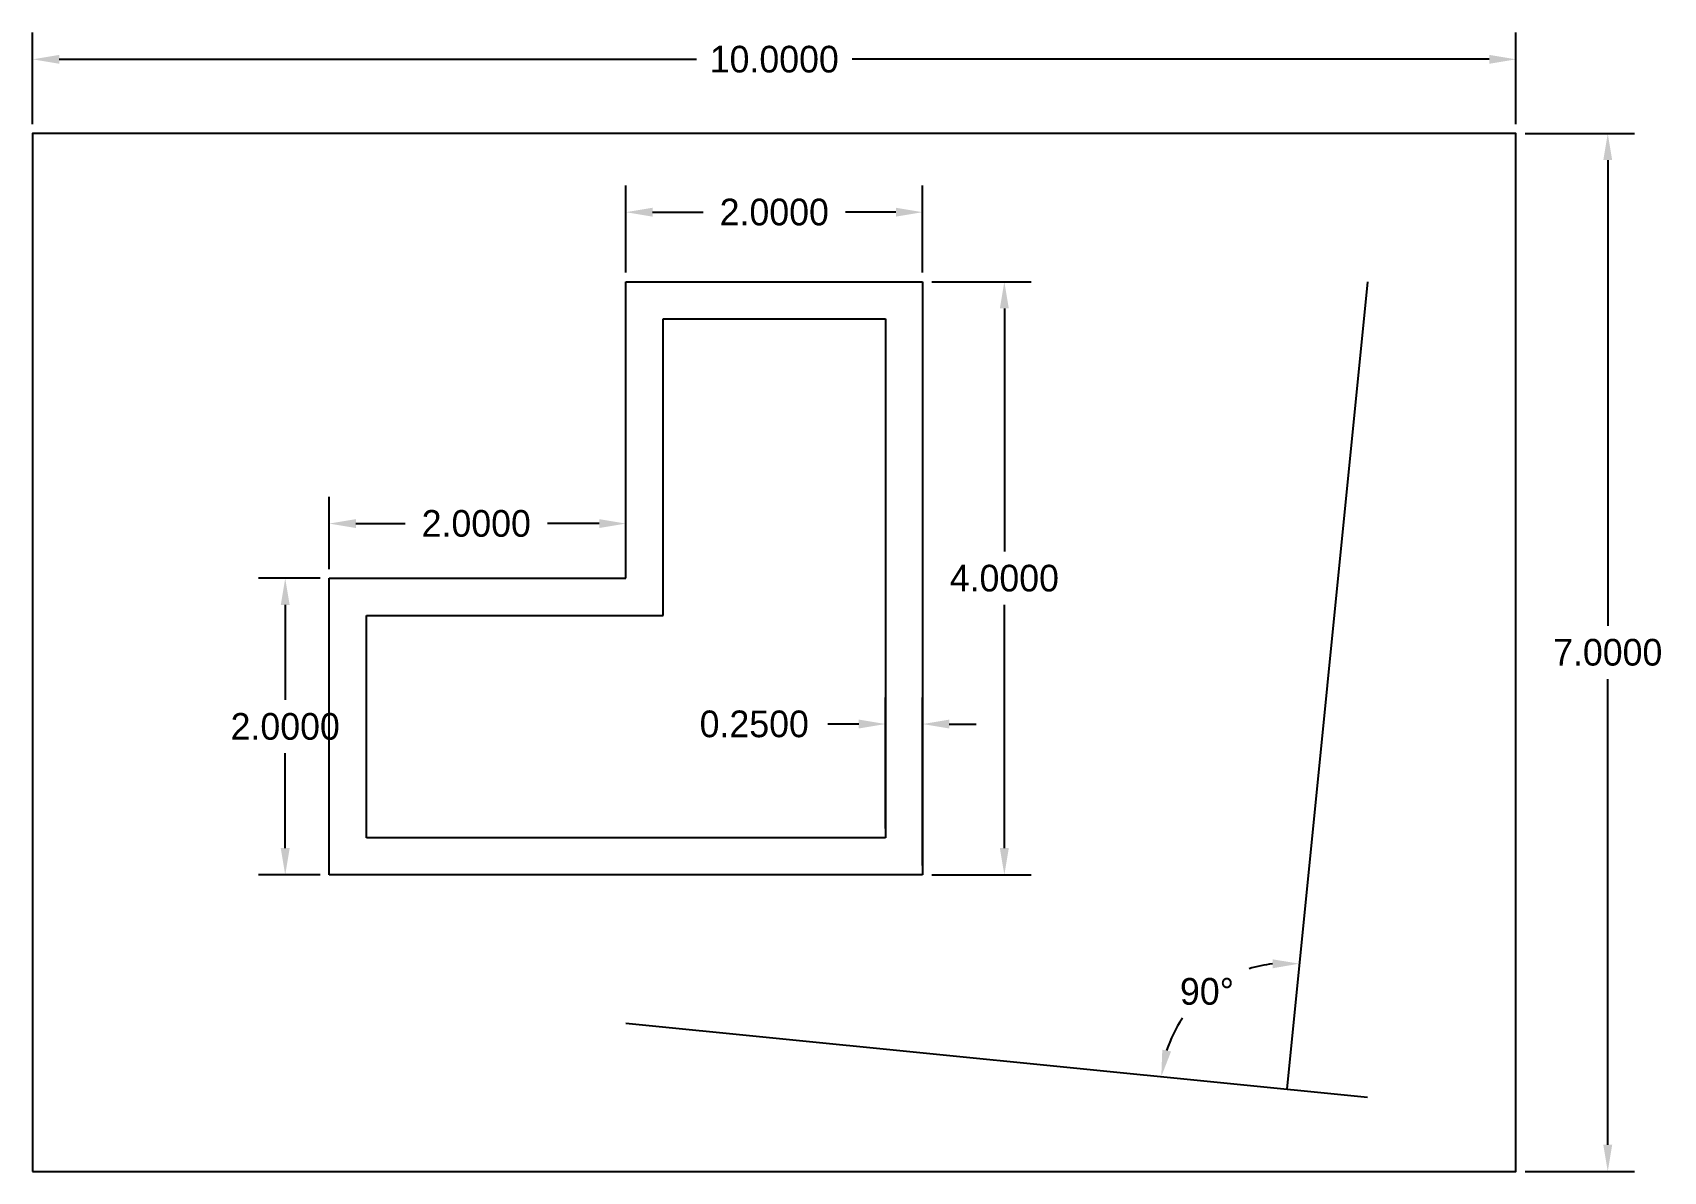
# Model space of a CAD drawing. Header units: inches. Extents: x 0 to 11, y 0 to 7.7.
import ezdxf

# ---------------------------------------------------------------- set-up
doc = ezdxf.new("R2010")
doc.units = ezdxf.units.IN
doc.header["$MEASUREMENT"] = 0
doc.dimstyles.get("Standard").update_dxf_attribs({"dimtxt": 0.18, "dimasz": 0.18, "dimexe": 0.18, "dimexo": 0.0625, "dimgap": 0.09, "dimtad": 0, "dimtih": 1, "dimtoh": 1, "dimdec": 4, "dimzin": 0, "dimdsep": 46, "dimtxsty": 'Standard', "dimcen": 0.09, "dimadec": 0, "dimazin": 0, "dimtfac": 1, "dimtdec": 4, "dimtofl": 0, "dimtmove": 0, "dimatfit": 3, "dimfxl": 1, "dimtolj": 1, "dimtzin": 0, "dimarcsym": 0})

# ---------------------------------------------------------------- blocks, each defined once
blk = doc.blocks.new('*D2')
at = {"color": 0, "lineweight": -2}
for p, q in [((1.938, 4), (1.523, 4)), ((1.703, 3.82), (1.703, 3.18)), ((1.703, 2.18), (1.703, 2.82)), ((1.938, 2), (1.523, 2))]:
    blk.add_line(p, q, dxfattribs=at)
at = {"color": 0}
for points in [[(1.673, 3.82), (1.733, 3.82), (1.703, 4)], [(1.673, 2.18), (1.733, 2.18), (1.703, 2)]]:
    blk.add_solid(points, dxfattribs=at)
at = {"layer": 'Defpoints', "color": 0}
for p in [(2, 4), (1.703, 2), (2, 2)]:
    blk.add_point(p, dxfattribs=at)
at = {"color": 0, "insert": (1.703, 3), "char_height": 0.18, "attachment_point": 5}
blk.add_mtext('\\A1;2.0000', dxfattribs=at)
blk = doc.blocks.new('*D3')
at = {"color": 0, "lineweight": -2}
for p, q in [((2, 4.062), (2, 4.549)), ((4, 4.062), (4, 4.549)), ((2.18, 4.369), (2.511, 4.369)), ((3.82, 4.369), (3.471, 4.369))]:
    blk.add_line(p, q, dxfattribs=at)
at = {"color": 0}
for points in [[(2.18, 4.399), (2.18, 4.339), (2, 4.369)], [(3.82, 4.399), (3.82, 4.339), (4, 4.369)]]:
    blk.add_solid(points, dxfattribs=at)
at = {"layer": 'Defpoints', "color": 0}
for p in [(4, 4.369), (2, 4), (4, 4)]:
    blk.add_point(p, dxfattribs=at)
at = {"color": 0, "insert": (2.991, 4.369), "char_height": 0.18, "attachment_point": 5}
blk.add_mtext('\\A1;2.0000', dxfattribs=at)
blk = doc.blocks.new('*D4')
at = {"color": 0, "lineweight": -2}
for p, q in [((4, 6.062), (4, 6.649)), ((6, 6.062), (6, 6.649)), ((4.18, 6.469), (4.52, 6.469)), ((5.82, 6.469), (5.48, 6.469))]:
    blk.add_line(p, q, dxfattribs=at)
at = {"color": 0}
for points in [[(4.18, 6.499), (4.18, 6.439), (4, 6.469)], [(5.82, 6.499), (5.82, 6.439), (6, 6.469)]]:
    blk.add_solid(points, dxfattribs=at)
at = {"layer": 'Defpoints', "color": 0}
for p in [(6, 6.469), (4, 6), (6, 6)]:
    blk.add_point(p, dxfattribs=at)
at = {"color": 0, "insert": (5, 6.469), "char_height": 0.18, "attachment_point": 5}
blk.add_mtext('\\A1;2.0000', dxfattribs=at)
blk = doc.blocks.new('*D5')
at = {"color": 0, "lineweight": -2}
for p, q in [((6.062, 6), (6.731, 6)), ((6.551, 5.82), (6.551, 4.18)), ((6.551, 2.18), (6.551, 3.82)), ((6.062, 2), (6.731, 2))]:
    blk.add_line(p, q, dxfattribs=at)
at = {"color": 0}
for points in [[(6.521, 5.82), (6.581, 5.82), (6.551, 6)], [(6.521, 2.18), (6.581, 2.18), (6.551, 2)]]:
    blk.add_solid(points, dxfattribs=at)
at = {"layer": 'Defpoints', "color": 0}
for p in [(6, 6), (6, 2), (6.551, 2)]:
    blk.add_point(p, dxfattribs=at)
at = {"color": 0, "insert": (6.551, 4), "char_height": 0.18, "attachment_point": 5}
blk.add_mtext('\\A1;4.0000', dxfattribs=at)
blk = doc.blocks.new('*D6')
at = {"color": 0, "lineweight": -2}
for p, q in [((5.75, 2.312), (5.75, 3.197)), ((6, 2.062), (6, 3.197)), ((5.57, 3.017), (5.36, 3.017)), ((6.18, 3.017), (6.36, 3.017))]:
    blk.add_line(p, q, dxfattribs=at)
at = {"color": 0}
for points in [[(5.57, 3.047), (5.57, 2.987), (5.75, 3.017)], [(6.18, 3.047), (6.18, 2.987), (6, 3.017)]]:
    blk.add_solid(points, dxfattribs=at)
at = {"layer": 'Defpoints', "color": 0}
for p in [(6, 3.017), (5.75, 2.25), (6, 2)]:
    blk.add_point(p, dxfattribs=at)
at = {"color": 0, "insert": (4.865, 3.017), "char_height": 0.18, "attachment_point": 5}
blk.add_mtext('\\A1;0.2500', dxfattribs=at)
blk = doc.blocks.new('*D7')
at = {"color": 0, "lineweight": -2}
for p, q in [((0, 7.062), (0, 7.68)), ((10, 7.062), (10, 7.68)), ((0.18, 7.5), (4.475, 7.5)), ((9.82, 7.5), (5.525, 7.5))]:
    blk.add_line(p, q, dxfattribs=at)
at = {"color": 0}
for points in [[(0.18, 7.53), (0.18, 7.47), (0, 7.5)], [(9.82, 7.53), (9.82, 7.47), (10, 7.5)]]:
    blk.add_solid(points, dxfattribs=at)
at = {"layer": 'Defpoints', "color": 0}
for p in [(10, 7.5), (0, 7), (10, 7)]:
    blk.add_point(p, dxfattribs=at)
at = {"color": 0, "insert": (5, 7.5), "char_height": 0.18, "attachment_point": 5}
blk.add_mtext('\\A1;10.0000', dxfattribs=at)
blk = doc.blocks.new('*D8')
at = {"color": 0, "lineweight": -2}
for p, q in [((10.062, 7), (10.799, 7)), ((10.619, 6.82), (10.619, 3.68)), ((10.619, 0.18), (10.619, 3.32)), ((10.062, 0), (10.799, 0))]:
    blk.add_line(p, q, dxfattribs=at)
at = {"color": 0}
for points in [[(10.589, 6.82), (10.649, 6.82), (10.619, 7)], [(10.589, 0.18), (10.649, 0.18), (10.619, 0)]]:
    blk.add_solid(points, dxfattribs=at)
at = {"layer": 'Defpoints', "color": 0}
for p in [(10, 7), (10, 0), (10.619, 0)]:
    blk.add_point(p, dxfattribs=at)
at = {"color": 0, "insert": (10.619, 3.5), "char_height": 0.18, "attachment_point": 5}
blk.add_mtext('\\A1;7.0000', dxfattribs=at)
blk = doc.blocks.new('*D9')
at = {"color": 0, "lineweight": -2}
for start, end in [(96.4329, 107.3548), (145.7774, 162.1459)]:
    blk.add_arc((8.455, 0.554), 0.851, start, end, dxfattribs=at)
at = {"color": 0}
for points in [[(8.36, 1.43), (8.36, 1.37), (8.54, 1.401)], [(7.675, 0.809), (7.616, 0.821), (7.609, 0.639)]]:
    blk.add_solid(points, dxfattribs=at)
at = {"layer": 'Defpoints', "color": 0}
for p in [(9, 6), (8.105, 1.33), (4, 1), (8.455, 0.554), (9, 0.5)]:
    blk.add_point(p, dxfattribs=at)
at = {"color": 0, "insert": (7.917, 1.213), "char_height": 0.18, "attachment_point": 5}
blk.add_mtext('\\A1;90°', dxfattribs=at)

msp = doc.modelspace()

# ---------------------------------------------------------------- linework, layer by layer
for p, q in [((4, 4), (4, 6)), ((4, 6), (6, 6)), ((6, 6), (6, 2)), ((9, 6), (8.45545, 0.55446)), ((4.25, 3.75), (4.25, 5.75)), ((4.25, 5.75), (5.75, 5.75)), ((5.75, 5.75), (5.75, 2.25)), ((2, 2), (2, 4)), ((2, 4), (4, 4)), ((2.25, 2.25), (2.25, 3.75)), ((2.25, 3.75), (4.25, 3.75)), ((5.75, 2.25), (2.25, 2.25)), ((6, 2), (2, 2)), ((4, 1), (9, 0.5))]:
    msp.add_line(p, q)
msp.add_lwpolyline([(0, 0), (10, 0), (10, 7), (0, 7)], close=True)

# ---------------------------------------------------------------- dimensions: what is measured, and where the dimension line sits
for base, p1, p2, picture, middle in [((10, 7.5002), (0, 7), (10, 7), '*D7', (5, 7.5002)), ((6, 6.46949), (4, 6), (6, 6), '*D4', (5, 6.46949))]:
    dim = msp.add_linear_dim(base=base, p1=p1, p2=p2, dimstyle='Standard')
    dim.commit()
    dim.dimension.update_dxf_attribs({"geometry": picture, "text_midpoint": middle})
for base, p1, p2, picture, middle in [((10.61923, 0), (10, 7), (10, 0), '*D8', (10.61923, 3.5)), ((6.55106, 2), (6, 6), (6, 2), '*D5', (6.55106, 4)), ((1.70316, 2), (2, 4), (2, 2), '*D2', (1.70316, 3))]:
    dim = msp.add_linear_dim(base=base, p1=p1, p2=p2, angle=90, dimstyle='Standard')
    dim.commit()
    dim.dimension.update_dxf_attribs({"geometry": picture, "text_midpoint": middle})
dim = msp.add_angular_dim_2l(base=(8.10544, 1.33001), line1=((4, 1), (9, 0.5)), line2=((9, 6), (8.45545, 0.55446)), dimstyle='Standard')
dim.commit()
dim.dimension.update_dxf_attribs({"geometry": '*D9', "text_midpoint": (7.91664, 1.213)})
for base, p1, p2, picture, middle in [((4, 4.36916), (2, 4), (4, 4), '*D3', (2.99085, 4.36916)), ((6, 3.01656), (5.75, 2.25), (6, 2), '*D6', (4.86538, 3.01656))]:
    dim = msp.add_linear_dim(base=base, p1=p1, p2=p2, dimstyle='Standard')
    dim.commit()
    dim.dimension.update_dxf_attribs({"geometry": picture, "text_midpoint": middle, "dimtype": 160})

doc.saveas('drawing.dxf')
